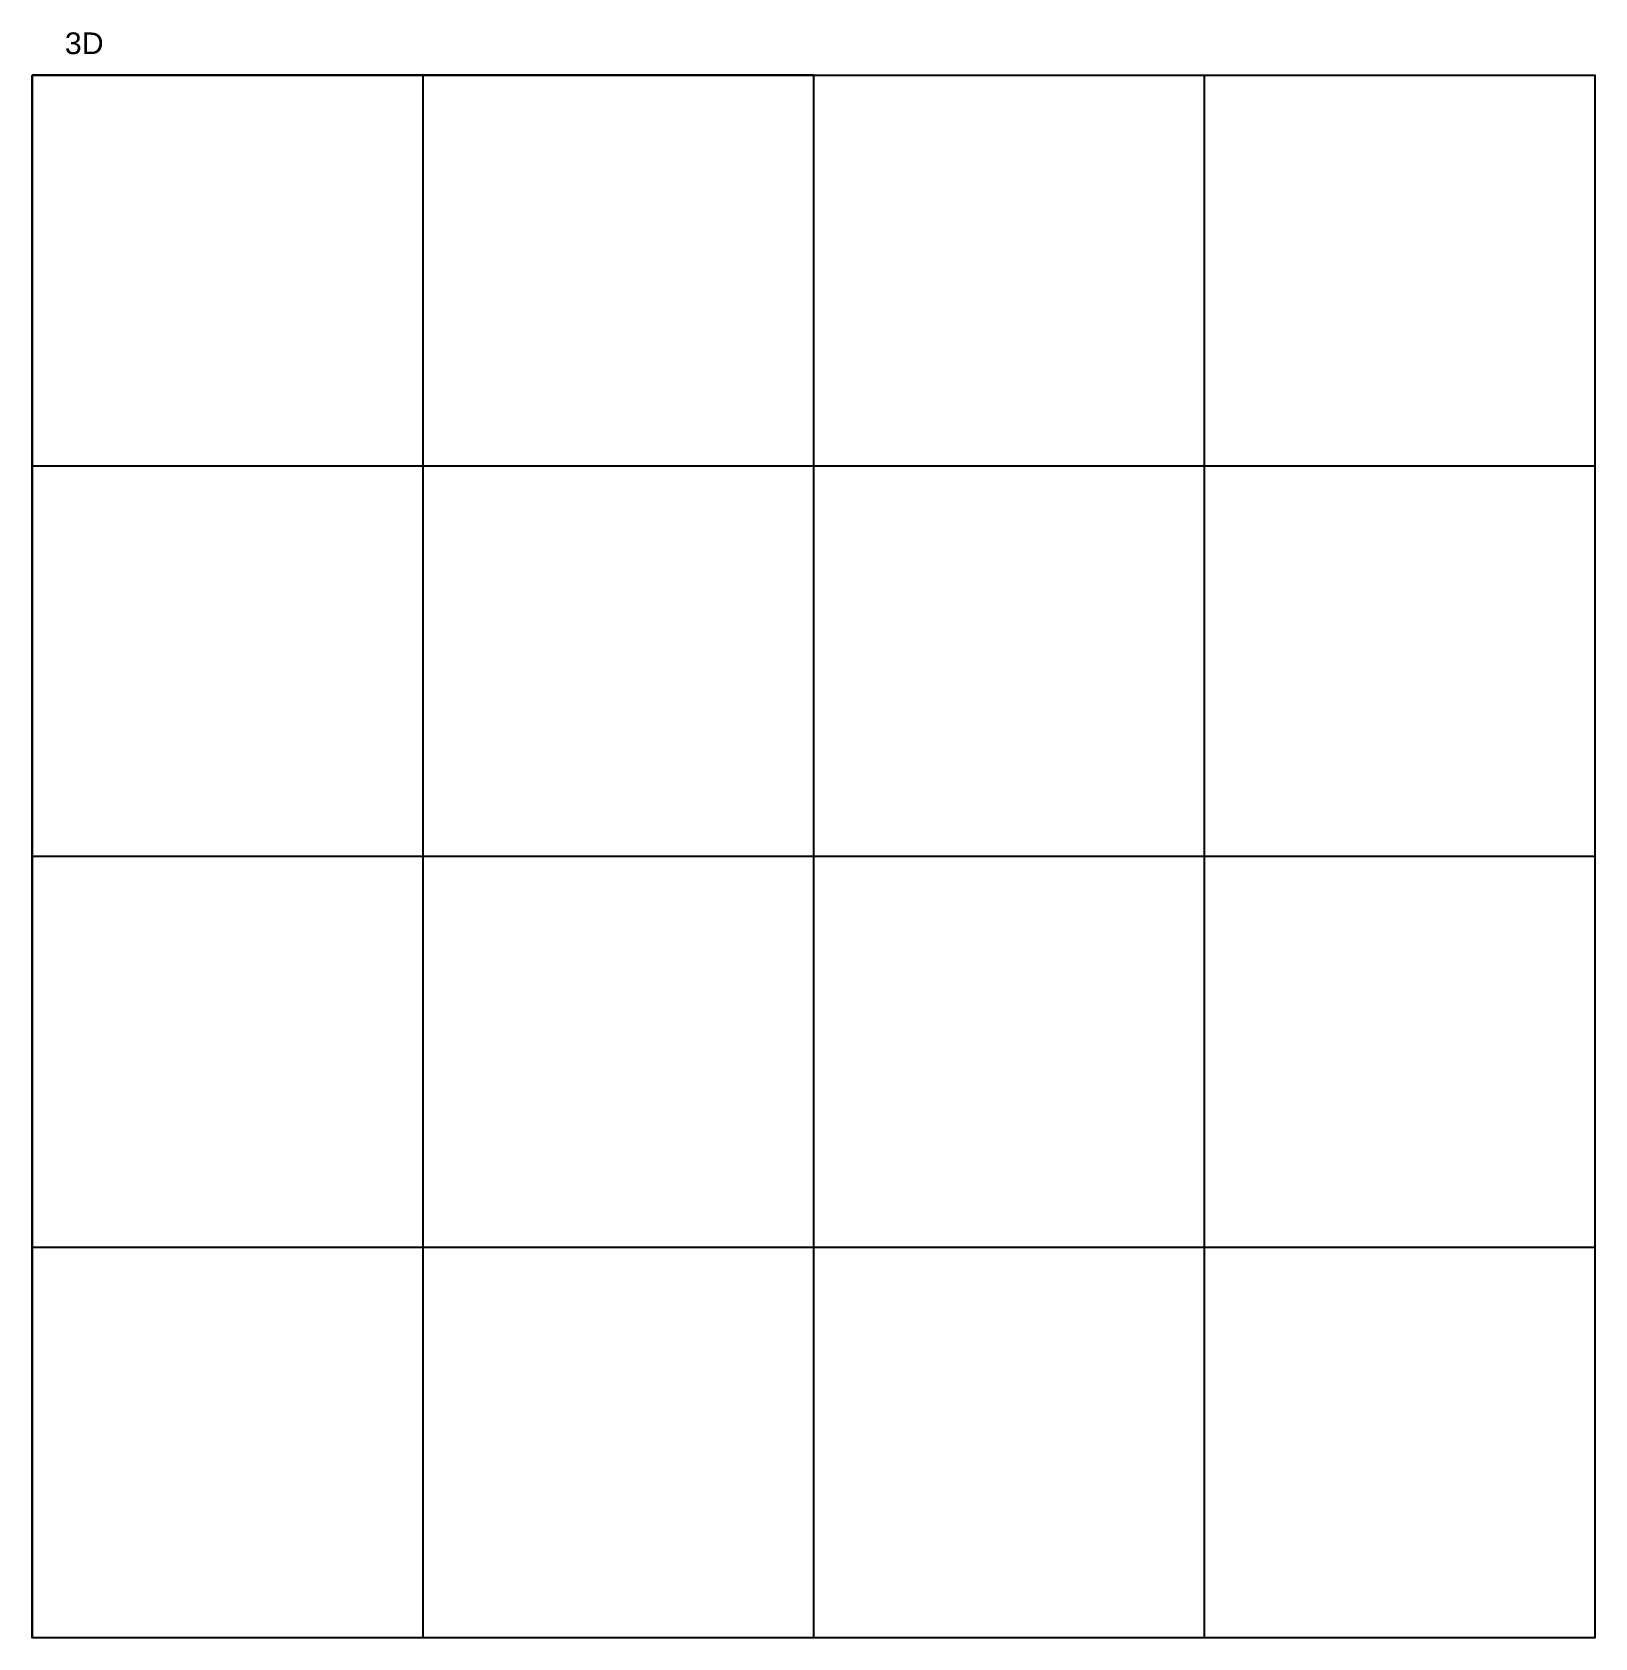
# Model space of a CAD drawing. Header units: millimetres. Extents: x 0 to 180, y 0 to 185.
import ezdxf

# ---------------------------------------------------------------- set-up
doc = ezdxf.new("R2010")
doc.units = ezdxf.units.MM
doc.layers.add('MINIbase', color=7, linetype='Continuous', true_color=0xa1e600)
doc.styles.get("Standard").update_dxf_attribs({"font": 'arial.ttf'})

msp = doc.modelspace()

# ---------------------------------------------------------------- linework, layer by layer
at = {"layer": 'MINIbase'}
for p, q in [((90, 180), (0, 180)), ((0, 180), (0, 90)), ((45, 180), (45, 0)), ((90, 180), (90, 0)), ((90, 180), (180, 180)), ((135, 180), (135, 0)), ((0, 135), (180, 135)), ((180, 90), (0, 90)), ((0, 90), (0, 0)), ((0, 45), (180, 45))]:
    msp.add_line(p, q, dxfattribs=at)
msp.add_lwpolyline([(0, 180), (180, 180), (180, 0), (0, 0)], close=True, dxfattribs=at)

# ---------------------------------------------------------------- texts
at = {"layer": 'MINIbase', "insert": (3.77, 184.91), "char_height": 2.5, "attachment_point": 1}
msp.add_mtext_dynamic_manual_height_columns('3D', width=53.5988, gutter_width=12.5, heights=[0], dxfattribs=at)

doc.saveas('drawing.dxf')
